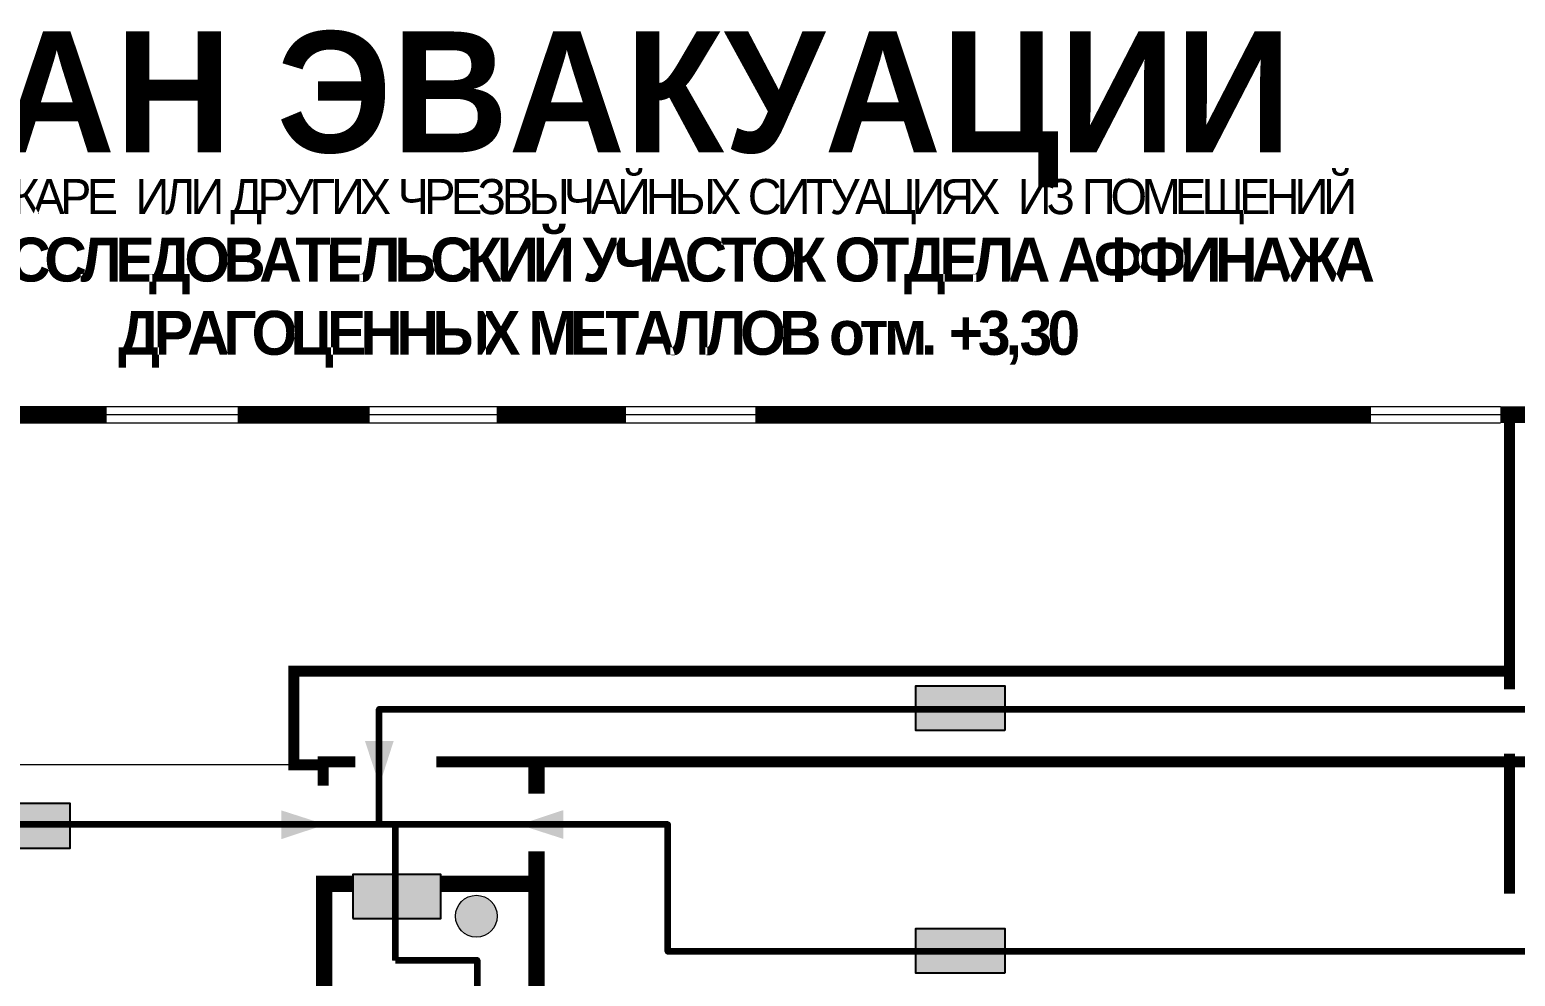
# Model space of a CAD drawing. Header units: millimetres. Extents: x 13810 to 67229, y 12374 to 21950.
# Drawn here: x 29005.7 to 29276.1, y 18900.3 to 19072.6 of the extents above; entities that cross this region are included whole.
import ezdxf

# ---------------------------------------------------------------- set-up
doc = ezdxf.new("R2010")
doc.units = ezdxf.units.MM
doc.layers.add('План_Штампы', color=7, linetype='Continuous')
doc.styles.add('обычный', font='arial.ttf')
doc.linetypes.add('ограждение2', pattern='A,6.35,-2.54,[132,ltypeshp.shx,S=2.54,R=0,X=-2.54,Y=0],-2.54,25.4', length=36.83)

# ---------------------------------------------------------------- blocks, each defined once
blk = doc.blocks.new('A$C32E8229D')
at = {"true_color": 0xffffff}
blk.add_hatch(color=7, dxfattribs=at).paths.add_polyline_path([(0, 0), (0, -8), (16, -8), (16, 0)])
h = blk.add_hatch(color=126)
h.paths.add_polyline_path([(0.2, -0.2), (15.8, -0.2), (15.8, -7.8), (0.2, -7.8)])
h.paths.add_polyline_path([(13.49, -2.05), (12.08, -2.05), (11.37, -2.63, 0.162397), (11.29, -2.84), (11.29, -3.63), (10.35, -3.63), (10.35, -4.05), (11.68, -4.05), (11.68, -3.48), (12.26, -4.28), (11.29, -5.1), (11.29, -6.78), (11.85, -6.78), (11.85, -5.44), (12.8, -4.64), (12.8, -5.94), (14.46, -5.94), (14.46, -5.39), (13.45, -5.39), (13.45, -3.97), (12.46, -2.59), (13.15, -2.59), (13.69, -3.34), (14.18, -3)], flags=16)
h.paths.add_polyline_path([(10.74, -1.82, 1), (11.8, -1.82, 1)], flags=16)
h.paths.add_polyline_path([(9.39, -3.59), (5.99, -3.59), (6.56, -3.03), (5.91, -3.03), (5.1, -3.83), (5.91, -4.64), (6.56, -4.64), (5.99, -4.09), (9.39, -4.09)], flags=16)
h.paths.add_polyline_path([(4.29, -1.08), (1.72, -1.08), (1.72, -6.6), (4.29, -6.6)], flags=16)
at = {"color": 126}
blk.add_lwpolyline([(16, -8), (0, -8), (0, 0), (16, 0)], close=True, dxfattribs=at)
blk = doc.blocks.new('A$C7B4425F7')
at = {"true_color": 0xffffff}
blk.add_hatch(color=7, dxfattribs=at).paths.add_polyline_path([(0, 0), (-16, 0), (-16, -8), (0, -8)])
h = blk.add_hatch(color=126)
h.paths.add_polyline_path([(-0.2, -0.2), (-15.8, -0.2), (-15.8, -7.8), (-0.2, -7.8)])
h.paths.add_polyline_path([(-11.76, -2.03), (-11.76, -3.66), (-11.17, -3.66, -0.568275), (-11.17, -6.18), (-12.58, -6.18), (-12.58, -2.03)], flags=16)
h.paths.add_polyline_path([(-13.33, -4.12, -0.495768), (-13.59, -6.18), (-15.03, -6.18), (-15.03, -2.03), (-13.59, -2.03, -0.487973)], flags=16)
h.paths.add_polyline_path([(-10.25, -2.03), (-9.48, -2.03), (-9.48, -6.18), (-10.25, -6.18)], flags=16)
h.paths.add_polyline_path([(-13.84, -3.69), (-14.24, -3.69), (-14.24, -3.03), (-13.9, -3.03, -0.692621)], flags=0)
h.paths.add_polyline_path([(-9.15, -2.03), (-8.4, -2.03), (-8.04, -3.07), (-7.68, -2.03), (-6.93, -2.03), (-7.64, -4.1), (-6.93, -6.18), (-7.68, -6.18), (-8.04, -5.14), (-8.4, -6.18), (-9.15, -6.18), (-8.44, -4.1)], flags=16)
h.paths.add_polyline_path([(-11.76, -4.46), (-11.42, -4.46, -0.692621), (-11.36, -5.12), (-11.76, -5.12)], flags=0)
h.paths.add_polyline_path([(-13.9, -5.2), (-14.24, -5.2), (-14.24, -4.55), (-13.84, -4.55, -0.708038)], flags=0)
edge = h.paths.add_edge_path(flags=16)
edge.add_ellipse((-5.51, -4.08), major_axis=(0, 2.05), ratio=0.586184, start_angle=0, end_angle=360)
edge = h.paths.add_edge_path(flags=0)
edge.add_ellipse((-5.51, -4.08), major_axis=(0, 1.14), ratio=0.454828, start_angle=0, end_angle=360)
h.paths.add_polyline_path([(-4.13, -4.96, 0.377264), (-3.48, -4.52, 0.0555), (-3.16, -2.03), (-1.66, -2.03), (-1.66, -4.96), (-0.96, -4.96), (-0.96, -7.01), (-1.75, -7.01), (-1.75, -6.18), (-3.3, -6.18), (-3.3, -7.02), (-4.13, -7.02)], flags=16)
h.paths.add_polyline_path([(-2.73, -2.91), (-2.28, -2.91), (-2.28, -4.96), (-3.05, -4.96, 0.079136)], flags=0)
at = {"color": 126}
blk.add_lwpolyline([(-16, -8), (0, -8), (0, 0), (-16, 0)], close=True, dxfattribs=at)
blk = doc.blocks.new('A$C7B8C2D5B')
at = {"lineweight": 0}
h = blk.add_hatch(color=5, dxfattribs=at)
h.dxf.hatch_style = 1
h.paths.add_polyline_path([(1.4, -3.02, 1), (-2.11, -3.02, 1)])
at = {"color": 5, "lineweight": 0}
blk.add_circle((-0.36, -3.02), 1.75, dxfattribs=at)

msp = doc.modelspace()

# ---------------------------------------------------------------- linework, layer by layer
at = {"lineweight": 0}
for points in [[(28877.29, 19004), (29273.43, 19004)], [(28877.29, 19002.5), (29273.43, 19002.5)], [(28877.29, 19001), (29273.43, 19001)]]:
    msp.add_lwpolyline(points, dxfattribs=at)
for points, const_width in [([(28973.66, 19002.5), (29019.72, 19002.5)], 3), ([(29043.57, 19002.5), (29067.59, 19002.5)], 3), ([(29090.74, 19002.5), (29114.29, 19002.5)], 3), ([(29137.83, 19002.5), (29249.88, 19002.5)], 3), ([(29273.43, 19002.5), (29338.66, 19002.5), (29338.66, 18981.49)], 3), ([(29275.07, 18952.47), (29275.07, 19002.5)], 2), ([(29275.07, 18955.81), (29053.84, 18955.81), (29053.84, 18938.73)], 2), ([(29053.84, 18955.81), (29053.84, 18938.73), (29059.17, 18938.73)], 2), ([(29275.07, 18915.31), (29275.07, 18940.78)], 2), ([(29064.99, 18939.3), (29059.17, 18939.3), (29059.17, 18934.98)], 2), ([(29338.66, 18939.3), (29079.75, 18939.3)], 2), ([(29097.98, 18938.3), (29097.98, 18933.5)], 3), ([(29097.98, 18923.03), (29097.98, 18874.11)], 3), ([(29065.28, 18814.77), (29059.33, 18814.77), (29059.33, 18917.09), (29064.56, 18917.09)], 3)]:
    msp.add_lwpolyline(points, dxfattribs=dict(at, const_width=const_width))
at = {"color": 126, "lineweight": 100, "true_color": 0x008754}
for points in [[(29046.6, 18927.88), (28975.59, 18927.88), (28975.59, 18980.88)], [(29069.36, 18927.88), (29069.36, 18948.87), (29318.2, 18948.87)], [(29318.2, 18904.75), (29121.89, 18904.75), (29121.89, 18927.88), (29046.6, 18927.88), (29046.6, 18927.88)], [(29072.33, 18903.2), (29072.33, 18927.88)], [(29072.33, 18903.2), (29072.33, 18903.2), (29087.19, 18903.2), (29087.19, 18866.01), (29217.33, 18866.01), (29217.33, 18836.78), (29318.2, 18836.78)]]:
    msp.add_lwpolyline(points, dxfattribs=at)
at = {"linetype": 'ограждение2', "lineweight": 0, "ltscale": 0.2}
msp.add_lwpolyline([(29053.84, 18938.73), (28991.37, 18938.73)], dxfattribs=at)
at = {"color": 0, "lineweight": 100, "const_width": 3}
msp.add_lwpolyline([(29080.64, 18917.09), (29097.98, 18917.09), (29097.98, 18905.96)], dxfattribs=at)
at = {"layer": 'План_Штампы', "color": 126, "true_color": 0x008754}
for points in [[(29066.76, 18943.08), (29071.98, 18943.07), (29069.4, 18935.05)], [(29051.55, 18925.23), (29051.55, 18930.46), (29059.57, 18927.88)], [(29102.86, 18930.51), (29102.85, 18925.28), (29094.83, 18927.86)]]:
    msp.add_solid(points, dxfattribs=at)

# ---------------------------------------------------------------- block references
at = {"xscale": 2.177419353276491, "yscale": 2.177419353276491, "zscale": 2.177419353276491}
msp.add_blockref('A$C7B8C2D5B', (29087.82, 18917.78), dxfattribs=at)
at = {"layer": 'План_Штампы', "color": 126, "true_color": 0x008754, "yscale": 1.012510887696, "zscale": 1.012510887696}
for p, xscale, rotation in [((29167, 18953.11), 1.012510887696, 359.9978653237145), ((29013.08, 18931.71), -1.012510887696, 0.002134676285496795), ((29167, 18908.94), 1.012510887696, 359.9978653237145)]:
    msp.add_blockref('A$C32E8229D', p, dxfattribs=dict(at, xscale=xscale, rotation=rotation))
at = {"layer": 'План_Штампы'}
msp.add_blockref('A$C7B4425F7', (29080.56, 18918.77), dxfattribs=at)

# ---------------------------------------------------------------- texts
at = {"lineweight": 0, "insert": (28958.26, 19072.24), "char_height": 22, "width": 493.8901, "attachment_point": 1, "style": 'обычный'}
msp.add_mtext('{\\fProxima Nova Rg|b1|i0|c204|p2;ПЛАН ЭВАКУАЦИИ}', dxfattribs=at)
at = {"color": 0, "lineweight": 0, "insert": (29108.94, 19038.9), "char_height": 8, "width": 449.2158, "attachment_point": 5, "style": 'обычный'}
msp.add_mtext('{\\fArial Black|b1|i0|c204|p34;\\H2x;\\T0.85;  \\fArial Narrow|b0|i0|c204|p34;\\H0.8x;\\W0.9;\\P\\fProxima Nova Rg|b0|i0|c204|p2;\\H0.5x;\\W1;\\C256;ПРИ ПОЖАРЕ  ИЛИ ДРУГИХ ЧРЕЗВЫЧАЙНЫХ СИТУАЦИЯХ  ИЗ ПОМЕЩЕНИЙ \\fProxima Nova Rg|b1|i0|c204|p2;\\H1.25x;\\PНТЦ : ИССЛЕДОВАТЕЛЬСКИЙ УЧАСТОК ОТДЕЛА АФФИНАЖА\\PДРАГОЦЕННЫХ МЕТАЛЛОВ отм. +3,30}', dxfattribs=at)

doc.saveas('drawing.dxf')
